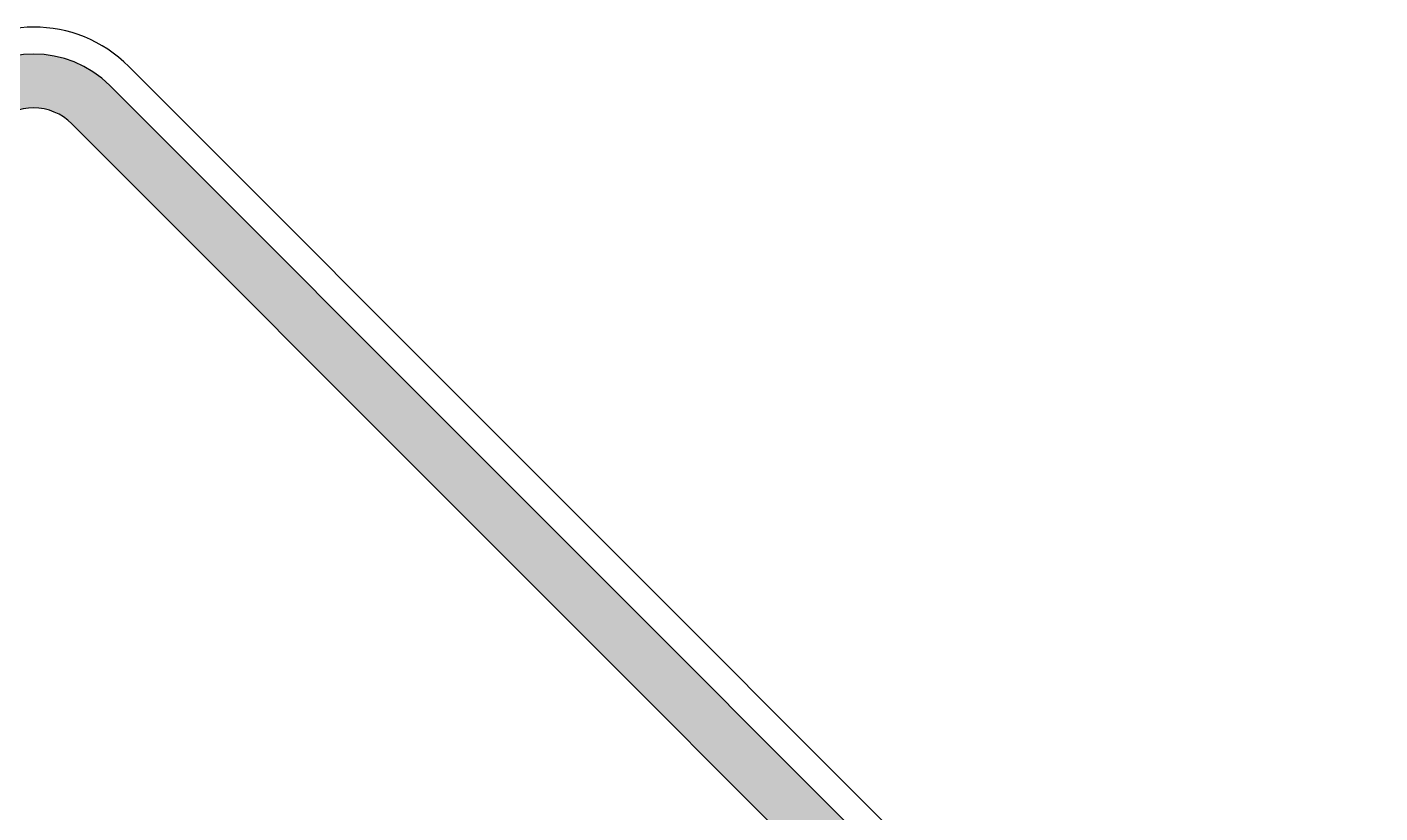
# Model space of a CAD drawing. Header units: millimetres. Extents: x 0 to 2059, y -1982 to 155.
# Drawn here: x 19.94 to 33.12, y 32.42 to 40.07 of the extents above; entities that cross this region are included whole.
import ezdxf

# ---------------------------------------------------------------- set-up
doc = ezdxf.new("R2010")
doc.units = ezdxf.units.MM
doc.header["$LTSCALE"] = 0.01
doc.layers.add('L18', color=4, linetype='Continuous')

msp = doc.modelspace()

# ---------------------------------------------------------------- hatches: boundary and pattern name
at = {"layer": 'L18'}
h = msp.add_hatch(color=256, dxfattribs=at)
edge = h.paths.add_edge_path(flags=16)
edge.add_line((7.572451498040717, 26.32287588833798), (19.63286475796635, 14.26246262841264))
edge.add_arc((20.00395439673323, 14.63355226717959), 0.5248000000002986, 225.0000000000051, 314.9999999999949)
edge.add_line((20.37504403550011, 14.26246262841264), (32.43545729542515, 26.32287588833798))
edge.add_arc((32.06436765665818, 26.69396552710501), 0.5248000000004235, 314.9999999999957, 405.0000000000043)
edge.add_line((32.43545729542515, 27.06505516587204), (20.37504403550011, 39.12546842579737))
edge.add_arc((20.00395439673286, 38.75437878703033), 0.5248000000006344, 44.99999999998417, 134.9999999999928)
edge.add_line((19.63286475796576, 39.12546842579752), (7.572451498040717, 27.06505516587204))
edge.add_arc((7.943541136807691, 26.69396552710501), 0.524800000000425, 134.9999999999959, 225.0000000000041)
edge = h.paths.add_edge_path()
edge.add_line((7.201361859273839, 25.9517862495711), (19.26177511919888, 13.89137298964561))
edge.add_arc((20.00395439673286, 14.63355226717975), 1.049600000000928, 225.0000000000059, 315.0000000000057)
edge.add_line((20.74613367426699, 13.89137298964576), (32.80654693419203, 25.9517862495711))
edge.add_arc((32.06436765665806, 26.69396552710501), 1.049600000000758, 315.0000000000023, 404.9999999999977)
edge.add_line((32.80654693419203, 27.43614480463891), (20.74613367426639, 39.4965580645644))
edge.add_arc((20.00395439673263, 38.75437878703065), 1.049600000000504, 45, 135)
edge.add_line((19.26177511919888, 39.4965580645644), (7.201361859273842, 27.43614480463891))
edge.add_arc((7.943541136807807, 26.69396552710501), 1.049600000000759, 135.0000000000024, 224.9999999999976)

# ---------------------------------------------------------------- linework, layer by layer
for points in [[(7.015817039890101, 25.76624143018766), (19.07623029981574, 13.70582817026233, 0.414213562373093), (20.93167849365013, 13.70582817026233), (32.99209175357576, 25.76624143018766, 0.4142135623730943), (32.99209175357576, 27.62168962402235), (20.93167849365013, 39.68210288394784, 0.4142135623730938), (19.07623029981574, 39.68210288394784), (7.015817039890101, 27.62168962402235, 0.4142135623730956)], [(7.201361859273839, 25.9517862495711), (19.26177511919888, 13.89137298964561, 0.4142135623730939), (20.74613367426699, 13.89137298964576), (32.80654693419203, 25.9517862495711, 0.4142135623730704), (32.80654693419203, 27.43614480463891), (20.74613367426639, 39.4965580645644, 0.4142135623730939), (19.26177511919888, 39.4965580645644), (7.201361859273839, 27.43614480463891, 0.4142135623730704)], [(7.572451498040717, 26.32287588833798), (19.63286475796635, 14.26246262841264, 0.4142135623730431), (20.37504403550011, 14.26246262841264), (32.43545729542515, 26.32287588833798, 0.4142135623731374), (32.43545729542515, 27.06505516587204), (20.37504403550011, 39.12546842579737, 0.4142135623731373), (19.63286475796576, 39.12546842579752), (7.572451498040717, 27.06505516587204, 0.4142135623731374)]]:
    msp.add_lwpolyline(points, format="xyb", close=True, dxfattribs=at)

doc.saveas('drawing.dxf')
